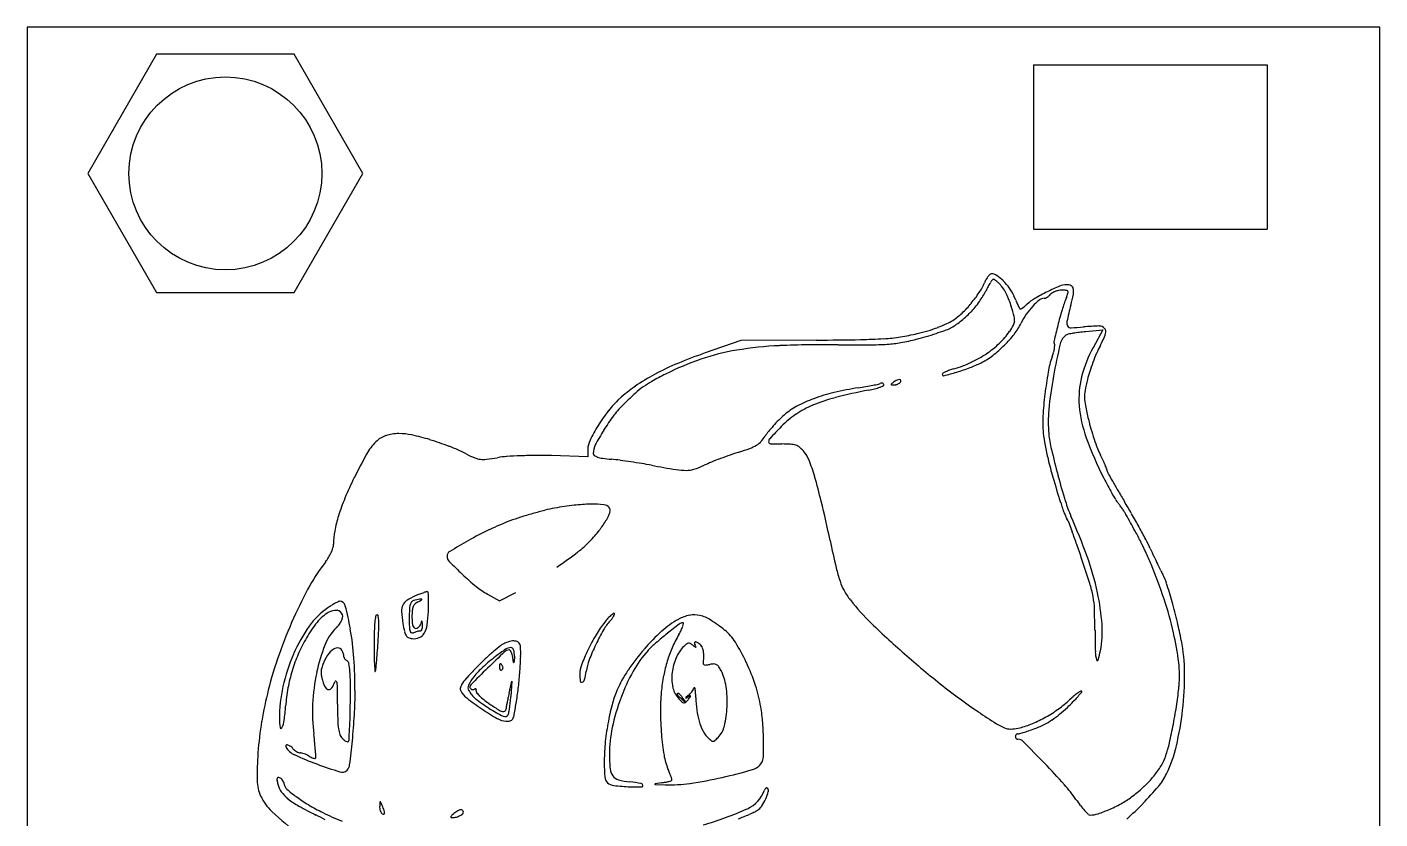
# Model space of a CAD drawing. Header units: millimetres. Extents: x -50 to 50, y -65 to 50.
# Drawn here: x -50 to 50, y -8.5 to 50 of the extents above; entities that cross this region are included whole.
import ezdxf

# ---------------------------------------------------------------- set-up
doc = ezdxf.new("R2010")
doc.units = ezdxf.units.MM

msp = doc.modelspace()

# ---------------------------------------------------------------- linework, layer by layer
at = {"color": 7, "linetype": 'Continuous'}
for p, q in [((50, 50), (-50, 50)), ((-50, 50), (-50, -50)), ((50, -50), (50, 50)), ((-40.42, 47.99), (-45.51, 39.18)), ((-30.25, 47.99), (-40.42, 47.99)), ((-25.17, 39.18), (-30.25, 47.99)), ((24.39, 47.21), (41.66, 47.21)), ((24.39, 47.21), (24.39, 35.05)), ((41.66, 47.21), (41.66, 35.05)), ((-45.51, 39.18), (-40.42, 30.38)), ((-30.25, 30.38), (-25.17, 39.18)), ((24.39, 35.05), (41.66, 35.05)), ((-40.42, 30.38), (-30.25, 30.38)), ((23.1, 29.78), (22.95, 30.11)), ((23.35, 29.23), (23.24, 29.48)), ((28.27, 27.49), (29.52, 27.62)), ((29.52, 27.62), (28.8, 26.3)), ((2.75, 26.82), (0.13, 25.91)), ((8.35, 26.86), (2.75, 26.82)), ((-8.55, 18.24), (-11.24, 18.32)), ((-8.55, 18.76), (-8.55, 18.24)), ((26.95, 13.49), (27.25, 12.69)), ((33.8, 9.83), (33.56, 10.31)), ((-15.97, 8.08), (-15.08, 7.58)), ((-15.08, 7.58), (-13.87, 8.2)), ((-24.23, 2.44), (-24.17, 3.03)), ((-14.04, 3.04), (-14.09, 3.4)), ((-13.98, 3.5), (-14, 3.07)), ((-24.33, 2.94), (-24.3, 2.38)), ((-14.37, 0.75), (-14.16, 1.65)), ((-14.16, 1.65), (-14.24, 0.51)), ((-1.6, 0.33), (-1.37, 0.15)), ((-1.35, 0.18), (-1.52, 0.4)), ((-1.13, 0.59), (-1.3, 0.44)), ((-3.09, -5.87), (-3.6, -5.95)), ((-3.53, -6), (-2.84, -6.02))]:
    msp.add_line(p, q, dxfattribs=at)
msp.add_circle((-35.34, 39.18), 7.13, dxfattribs=at)
for centre, radius, start, end in [((16.64, 32.86), 4.49, 326.3108, 336.9096), ((23.2, 30.07), 2.64, 150.8823, 156.9096), ((22.45, 30.48), 1.78, 142.7896, 150.8824), ((22.09, 30.76), 1.32, 134.0614, 142.7897), ((24.63, 28.85), 4.1, 146.6671, 151.1482), ((21.27, 31.61), 0.146, 90, 134.0613), ((24.77, 28.76), 4.27, 143.2016, 146.667), ((21.27, 31.03), 0.724, 56.4877, 89.9999), ((21.43, 31.26), 0.0957, 90, 143.2016), ((21.43, 31.21), 0.143, 55.7794, 89.9999), ((20.22, 29.42), 2.3, 51.2801, 55.7795), ((20.04, 29.21), 2.58, 46.3737, 51.28), ((19.82, 28.83), 3.36, 45.7523, 56.4876), ((19.28, 28.41), 3.68, 42.6138, 46.3737), ((19.39, 28.39), 3.97, 35.513, 45.7523), ((13.18, 35.17), 8.65, 319.8207, 326.3108), ((16.3, 32.72), 5.08, 323.7093, 334.1539), ((27.16, 27.45), 6.99, 151.1482, 154.1539), ((20.95, 29.94), 1.41, 30.0895, 42.6137), ((16.86, 27.57), 6.15, 25.8849, 30.0895), ((16.08, 27.2), 7.01, 21.7584, 25.8849), ((20, 28.83), 3.22, 23.5155, 35.513), ((31.68, 17.79), 14.11, 116.421, 120.6508), ((24.91, 30.81), 0.923, 293.7862, 302.8455), ((32.46, 16.22), 15.86, 112.7524, 116.421), ((24.81, 30.96), 1.1, 302.8454, 311.3726), ((24.86, 30.91), 1.03, 311.3725, 320.3098), ((26.04, 29.93), 0.506, 120.0068, 140.3098), ((26.45, 29.22), 1.32, 110.1056, 120.0068), ((26.51, 29.04), 1.51, 100.7018, 110.1056), ((26.47, 29.28), 1.27, 90, 100.7017), ((26.83, 29.64), 1.31, 90, 112.7523), ((26.47, 26.04), 4.51, 85.5966, 90), ((37.89, 25.66), 11.89, 158.5975, 163.222), ((26.8, 30.39), 0.145, 32.8398, 85.5966), ((22, 31.89), 5.18, 338.5975, 342.5852), ((26.83, 30.16), 0.793, 64.4165, 90), ((26.8, 30.39), 0.155, 342.585, 32.8398), ((13.15, 33.07), 14.47, 345.4008, 348.7523), ((27.04, 30.6), 0.301, 11.8515, 64.4164), ((26.33, 30.45), 1.03, 348.7524, 11.8514), ((13.03, 35.3), 8.86, 313.3814, 319.8207), ((13.93, 34.46), 8.03, 316.2969, 323.7093), ((16.8, 27.48), 6.24, 17.2578, 21.7584), ((3.65, 23.4), 20, 15.0724, 17.2578), ((46.23, 40.09), 25.33, 204.0325, 204.7704), ((23.7, 29.39), 0.382, 205.1788, 216.1636), ((23.42, 29.19), 0.0378, 216.1639, 296.7754), ((22.8, 30.43), 1.42, 296.7754, 302.706), ((22.58, 30.76), 1.82, 302.706, 308.8654), ((21.44, 32.18), 3.64, 308.8655, 312.53), ((28.11, 25.88), 5.14, 137.233, 145.755), ((26.28, 26.9), 3.52, 120.6509, 132.53), ((27.44, 26.5), 4.23, 128.4199, 137.2331), ((25.19, 29.34), 0.609, 91.6053, 128.4199), ((25.17, 30.22), 0.277, 271.6053, 293.7863), ((53.4, 20.99), 28.09, 163.222, 165.6547), ((64.63, 19.67), 38.73, 165.4007, 167.2108), ((13.48, 38.2), 11.08, 290.3496, 294.0059), ((16.83, 30.68), 2.85, 294.0059, 304.0345), ((16.3, 31.55), 4.27, 297.0289, 308.818), ((15.41, 32.78), 5.39, 304.0344, 313.3815), ((14.07, 34.33), 7.83, 308.8179, 316.2969), ((22.31, 28.31), 0.692, 330.7359, 355.9449), ((21.99, 28.33), 1.01, 355.945, 15.0723), ((19.45, 30.06), 4.47, 322.0505, 334.1688), ((28.18, 25.83), 5.23, 145.7549, 154.1688), ((27.3, 28.14), 0.45, 167.2109, 210.7395), ((12.43, 41.01), 14.08, 273.6839, 278.7125), ((12.28, 42), 15.07, 278.7125, 283.4894), ((10.42, 47.89), 21.63, 284.2207, 286.2384), ((12.57, 40.78), 13.82, 283.4894, 286.8561), ((10.09, 48.99), 22.78, 286.2385, 288.1794), ((12.76, 40.14), 13.16, 286.856, 290.3496), ((10.9, 46.53), 20.18, 288.1794, 290.1104), ((16.61, 30.95), 3.6, 290.1104, 297.0289), ((18.01, 30.65), 5.58, 313.8814, 325.7537), ((16.16, 32.63), 8.65, 314.65, 322.0505), ((17.44, 31.04), 6.28, 325.7537, 330.7358), ((93.49, 10.74), 69.46, 165.6547, 166.6333), ((27.41, 26.34), 1.08, 121.7175, 166.7637), ((27.03, 26.95), 0.353, 100.7506, 121.7174), ((27.16, 28.05), 0.287, 210.7396, 272.112), ((29.85, 12.1), 15.47, 99.3714, 100.7506), ((26.63, 42.34), 14.58, 272.112, 275.7704), ((29.46, 14.5), 13.04, 97.4076, 99.3714), ((30.32, 7.88), 19.71, 95.967, 97.4076), ((29.69, 12.09), 15.82, 91.553, 95.7704), ((29.27, 27.4), 0.502, 40.5399, 91.553), ((20.72, 30.86), 9.67, 332.6627, 338.6469), ((29.36, 27.48), 0.384, 338.6469, 40.54), ((5.34, 9.2), 17.16, 99.6765, 108.7993), ((6.67, 1.4), 25.07, 92.382, 99.6765), ((9.06, -56), 82.52, 89.3789, 92.3819), ((5.79, 411.45), 384.6, 270.3817, 270.8676), ((11.83, 200.07), 173.56, 269.3788, 270.1489), ((11.08, 61.92), 35.02, 270.8676, 273.6839), ((12.23, 45.73), 19.22, 270.1489, 274.0332), ((12.91, 36.15), 9.62, 274.0332, 280.0989), ((11.77, 42.55), 16.12, 280.099, 284.2206), ((17.04, 31.66), 6.98, 303.8418, 313.8814), ((15.97, 32.82), 8.92, 307.3302, 314.6499), ((72.7, 15.68), 47.6, 166.7638, 169.7107), ((22.78, 26.79), 3.21, 344.5634, 349.8002), ((26.21, 26.72), 0.309, 166.6333, 211.7175), ((25.8, 26.47), 0.173, 354.6491, 31.7175), ((23.16, 26.72), 2.82, 349.8002, 354.649), ((36.81, 21.9), 9.14, 151.2038, 165.8077), ((36.45, 22.73), 8.04, 152.6627, 156.9287), ((5.89, 6.6), 20.11, 112.7897, 118.1974), ((6.25, 6.53), 19.98, 108.7993, 116.9381), ((11.32, -6.31), 34.11, 109.1494, 112.7897), ((15.6, 34.46), 10.15, 286.6337, 294.4507), ((16.85, 32.4), 8.09, 290.6612, 296.9924), ((16.51, 32.46), 7.94, 294.4507, 303.8418), ((17.97, 30.2), 5.63, 296.9924, 307.3302), ((32.72, 23.18), 7.37, 160.6091, 169.7864), ((21.37, 27.17), 4.67, 340.6092, 344.5633), ((44.28, 19.39), 16.55, 159.4224, 161.9142), ((44.22, 19.42), 16.49, 156.9286, 159.4225), ((3.77, 10.56), 15.62, 118.1974, 124.3564), ((12.82, -6.41), 34.5, 116.938, 118.854), ((17.74, 24.33), 0.0866, 120.6748, 180), ((17.75, 24.33), 0.102, 180, 284.5475), ((19.11, 22.01), 2.79, 115.8326, 120.6747), ((11.03, 50.22), 26.85, 284.5475, 286.6293), ((19.24, 21.74), 3.08, 110.2868, 115.8326), ((20.04, 19.58), 5.39, 106.6337, 110.2868), ((14.49, 38.66), 14.78, 286.6294, 290.6612), ((51.48, 19.8), 26.42, 169.7864, 173.3334), ((57.45, 18.45), 32.1, 169.7107, 174.1655), ((34.25, 22.54), 6.5, 165.8078, 184.6651), ((36.51, 21.93), 8.38, 161.9141, 166.0623), ((0.73, 15.01), 10.22, 124.3565, 132.8182), ((-0.77, 18.24), 6.35, 125.5242, 132.2314), ((-0.73, 18.19), 6.4, 118.8541, 125.5242), ((14.78, 1.52), 22.07, 98.7446, 103.4172), ((21.46, -23.65), 47.72, 101.1903, 104.2089), ((6.44, 55.76), 32.81, 278.7445, 279.7676), ((8.51, 43.76), 20.63, 279.7675, 281.216), ((10.58, 31.34), 8.34, 281.1902, 284.5017), ((6.91, 51.8), 28.83, 281.216, 282.086), ((11.71, 26.97), 3.83, 284.5016, 290.4329), ((12.87, 23.97), 0.369, 282.0859, 301.7175), ((12.08, 25.96), 2.75, 290.4329, 296.468), ((13.15, 23.52), 0.163, 96.1391, 121.7176), ((13.15, 23.5), 0.189, 73.2655, 96.139), ((13.15, 23.48), 0.21, 51.691, 73.2656), ((13.13, 23.46), 0.232, 31.7174, 51.6908), ((13.28, 23.55), 0.0579, 296.4681, 31.7174), ((13.91, 23.6), 0.0459, 125.2155, 190.9764), ((13.9, 23.6), 0.0377, 190.9761, 266.7083), ((16.75, 19.57), 4.97, 122.8726, 125.2155), ((14.12, 27.49), 3.94, 266.7086, 269.4812), ((15.29, 21.83), 2.29, 115.31, 122.8726), ((14.09, 24.2), 0.649, 269.4812, 281.7852), ((14.08, 24.28), 0.727, 281.7851, 293.096), ((14.51, 23.49), 0.448, 89.9999, 115.31), ((14.12, 24.19), 0.624, 293.0959, 305.1767), ((14.33, 23.89), 0.262, 305.1767, 328.2825), ((14.51, 23.87), 0.0719, 8.1916, 90), ((14.39, 23.85), 0.192, 328.2826, 8.1917), ((30.76, 22.66), 2.6, 169.499, 181.3869), ((41.86, 20.6), 13.89, 166.0623, 169.4991), ((-1.2, 17.09), 7.39, 132.8183, 141.9846), ((-0.66, 16.79), 7.48, 134.1847, 142.8714), ((17.53, -1.92), 33.57, 132.2314, 134.1846), ((10.8, 15.51), 7.08, 112.6428, 124.1505), ((11.58, 13.23), 9.91, 110.2537, 118.1535), ((12.68, 10.99), 11.98, 104.2089, 112.6429), ((12.74, 10.07), 13.28, 103.4173, 110.2537), ((51.5, 19.8), 26.45, 173.3334, 176.9017), ((36.8, 22.75), 9.06, 184.6652, 200.0993), ((31.47, 22.68), 3.31, 181.3868, 191.4562), ((57.96, 28.05), 30.34, 191.4561, 193.433), ((2.83, 13.94), 12.51, 141.9847, 148.1631), ((5.24, 12.33), 14.87, 142.8714, 148.0654), ((11.52, 15), 8.42, 131.3554, 135.0529), ((10.62, 15.78), 6.76, 124.1505, 136.0724), ((9.26, 17.57), 4.99, 118.1535, 131.3554), ((33.42, 20.77), 8.34, 176.9018, 185.3349), ((34.14, 20.83), 8.66, 174.1655, 185.9669), ((2.59, 14.09), 12.22, 148.1632, 153.9518), ((6.15, 11.76), 15.94, 148.0654, 152.5559), ((7.46, 17.94), 3.43, 140.8632, 147.7369), ((13.16, 13.29), 10.78, 137.9365, 140.8632), ((55.37, -27.33), 68.9, 136.0724, 137.098), ((13.86, 12.66), 11.73, 135.0529, 137.9366), ((42.13, 24.27), 14.06, 193.433, 196.4042), ((47.15, 25.75), 19.3, 196.4042, 198.7478), ((-21.29, 16.38), 4.16, 134.6572, 150.5314), ((-22.85, 17.96), 1.94, 108.7875, 134.6573), ((-22.52, 16.98), 2.97, 90, 108.7875), ((-22.52, 15.42), 4.53, 77.6841, 90), ((-25.28, 2.77), 17.48, 73.1728, 77.6841), ((-25.79, 1.09), 19.23, 68.7071, 73.1728), ((-23.99, 5.7), 14.29, 63.1269, 68.7071), ((-6.96, 18.76), 1.59, 153.9517, 180), ((-6.8, 18.49), 1.35, 152.5559, 180), ((2.45, 21.47), 2.79, 290.6076, 301.6219), ((3.07, 20.47), 1.62, 301.6219, 317.1559), ((2.27, 21.21), 2.7, 317.156, 327.7369), ((5.15, 19.35), 0.335, 137.098, 181.5732), ((4.95, 19.34), 0.139, 181.5731, 267.1767), ((5.79, 36.24), 17.06, 267.1766, 270), ((5.79, 8.29), 10.89, 86.5749, 90), ((6.34, 17.61), 1.55, 72.1659, 86.5748), ((6.54, 18.22), 0.915, 51.8682, 72.166), ((35.69, 20.99), 10.62, 185.3349, 190.3716), ((41.74, 22.09), 16.76, 190.3716, 193.9496), ((34.54, 20.88), 9.07, 185.9669, 193.3731), ((54.63, 29.28), 28.05, 200.0993, 206.7483), ((45.64, 25.23), 17.71, 198.7478, 201.1236), ((2.33, 3.03), 31.28, 150.5314, 154.1188), ((-13.34, 26.72), 9.28, 243.1269, 247.3619), ((-16.31, 19.6), 1.56, 247.362, 263.1773), ((-16.27, 19.92), 1.88, 263.1773, 277.0886), ((-18.11, 34.65), 16.73, 277.0886, 279.8785), ((-14.07, 11.48), 6.79, 94.0366, 99.8786), ((-12.38, -12.51), 30.84, 92.1368, 94.0367), ((-12.21, -16.99), 35.32, 90.2684, 92.1369), ((-12.22, -15.22), 33.56, 88.3267, 90.2683), ((-7.96, 18.49), 0.194, 179.9999, 232.1337), ((-7.63, 18.91), 0.721, 232.1337, 251.8328), ((-7.13, 20.43), 2.33, 251.8328, 261.7965), ((-5.2, 33.85), 15.88, 261.7965, 264.209), ((-8.93, -2.93), 21.09, 82.4816, 84.2089), ((13.41, -14.25), 34.56, 110.5796, 111.7931), ((14.08, -16.04), 36.47, 109.3772, 110.5795), ((9.58, -3.25), 22.91, 107.6739, 109.3772), ((-2.45, 34.5), 16.71, 287.6739, 290.6075), ((5.85, 17.34), 2.03, 40.7009, 51.8682), ((5.58, 17.1), 2.39, 21.5714, 40.701), ((55.39, 25.48), 30.83, 193.9496, 196.4765), ((91.37, 34.39), 67.48, 193.3731, 195.0587), ((34.17, 20.8), 5.41, 201.1236, 206.8731), ((15.21, 11.2), 15.84, 25.2892, 26.8731), ((-13, -33.81), 52.23, 81.6042, 82.4815), ((-13.3, -35.83), 54.27, 80.7329, 81.6042), ((-9.68, -13.66), 31.81, 79.4328, 80.733), ((19.1, 140.65), 125.16, 259.4329, 260.2864), ((-1.28, 21.56), 4.33, 260.2864, 270.0151), ((-1.28, 19.04), 1.81, 270.015, 288.1383), ((-3.11, 24.62), 7.69, 288.1383, 294.3385), ((5.34, 5.94), 12.81, 111.7932, 114.3384), ((-5.72, 12.64), 14.54, 16.5335, 21.5715), ((19.95, 13.43), 10.61, 23.15, 25.2892), ((18.53, 12.82), 12.15, 21.5956, 23.1501), ((29.53, 17.18), 0.316, 360, 21.5957), ((30.11, 17.18), 0.264, 180, 208.7873), ((95.71, 53.22), 75.11, 208.7872, 209.3208), ((0.96, 3.7), 29.77, 154.1188, 157.3102), ((-22.33, 7.71), 31.86, 13.1318, 16.5335), ((151.48, 53.9), 131.04, 196.4765, 197.3392), ((91.44, 34.41), 67.56, 195.0588, 196.7424), ((51.14, 27.52), 24.14, 206.7484, 208.2609), ((48.8, 26.26), 21.48, 208.261, 209.9123), ((62.26, 34.44), 36.74, 209.3207, 210.5991), ((-12.98, 9.52), 14.66, 157.3101, 162.7318), ((47.04, 25.25), 19.46, 209.9122, 211.4716), ((32.23, 16.18), 2.09, 211.4716, 219.5185), ((85.75, 48.33), 64.03, 210.599, 211.4424), ((-4.87, -13.2), 28.32, 105.8899, 107.8079), ((-5.13, -12.27), 27.35, 103.9587, 105.8898), ((-8.98, 3.22), 11.4, 100.2449, 103.9587), ((-6.87, -8.46), 23.27, 96.6316, 100.2449), ((-8.19, 2.83), 11.9, 90.6628, 96.6317), ((-8.22, 5.7), 9.03, 84.5865, 90.6628), ((-7.42, 14.11), 0.582, 39.6902, 84.5865), ((-10.12, 15.26), 3.4, 329.9354, 340.8628), ((-7.24, 14.26), 0.342, 340.8628, 39.6902), ((-166.79, -25.99), 180.21, 12.1882, 13.1317), ((39.88, 19.06), 14.12, 197.3392, 199.0367), ((36.73, 17.98), 10.8, 199.0368, 201.1134), ((36.48, 17.88), 10.52, 201.1134, 202.8989), ((35.37, 17.54), 9, 196.7424, 204.1827), ((27.48, 12.26), 4.07, 36.1668, 39.5186), ((23.61, 9.43), 8.86, 34.293, 36.1668), ((23.5, 9.36), 9, 32.4251, 34.2931), ((27.07, 11.63), 4.77, 29.42, 32.4251), ((-3.92, -6.49), 41.06, 29.9878, 31.4424), ((-16.38, -13.69), 55.45, 28.8265, 29.9878), ((-17.17, 10.83), 10.27, 162.7318, 169.2315), ((-7.25, -5.2), 19.98, 110.7006, 115.4181), ((-8.53, -1.81), 16.36, 107.8079, 110.7007), ((-12.31, 16.53), 5.92, 321.2647, 329.9354), ((27.35, 14.02), 0.613, 202.899, 217.0797), ((26.36, 13.27), 0.632, 20.6172, 37.0797), ((-8.89, -2.33), 39.51, 19.52, 24.1827), ((-79.6, -48.53), 127.23, 28.7893, 29.42), ((-12.29, -11.44), 50.78, 27.6522, 28.8265), ((-22.12, 11.77), 5.23, 169.2315, 180), ((3.4, -24.91), 42.39, 119.3441, 121.5011), ((-4.87, -10.21), 25.53, 115.4181, 119.3441), ((-18.66, 21.62), 14.07, 316.7243, 321.2648), ((139.68, 40.2), 133.33, 192.1881, 193.0783), ((-37.28, -11.1), 68.78, 19.3964, 20.2366), ((8.42, -0.16), 26.8, 26.7865, 28.7893), ((19.65, 5.3), 14.72, 24.6998, 27.6522), ((-30.54, 12.52), 3.31, 328.558, 335.6135), ((-30.05, 12.3), 2.78, 335.6135, 343.1356), ((-28.29, 11.77), 0.943, 343.1356, 0), ((-18.54, 10.89), 0.412, 121.5012, 180), ((-38.86, 50.4), 49.1, 304.7875, 307.046), ((-13.39, 16.66), 6.83, 307.046, 316.7243), ((-82.15, -26.9), 116.35, 18.8296, 19.3964), ((15.59, 3.46), 18.76, 24.2839, 26.7865), ((-0.45, -3.78), 36.37, 22.7589, 24.2839), ((98.8, 41.7), 72.4, 204.6998, 205.2002), ((-18.31, 2.8), 12.3, 141.5258, 151.2678), ((-30.55, 12.53), 3.33, 321.5259, 328.558), ((-18.39, 10.89), 0.563, 180, 224.2428), ((3.17, 31.88), 30.65, 224.2427, 226.754), ((19.86, 12.37), 10.32, 193.0783, 198.8644), ((-51.73, -16.53), 84.21, 17.5576, 18.8296), ((7.15, 3.35), 22.5, 12.4116, 19.5199), ((0.02, -3.58), 35.85, 18.3552, 22.7589), ((95.99, 40.38), 69.29, 205.2002, 205.7173), ((-4.56, 23.66), 19.37, 226.754, 230.8096), ((13.98, 10.36), 4.11, 198.8645, 209.4102), ((41.16, 13.45), 8.21, 206.2162, 208.4364), ((30.65, 7.76), 3.75, 17.4146, 28.4365), ((0.01, -7.24), 33.2, 151.2677, 155.9113), ((-18.18, 0.96), 7.66, 111.4301, 114.1187), ((-19.4, 4.07), 4.31, 107.2956, 111.4301), ((-19.22, 3.51), 4.91, 104.3642, 107.2955), ((-20.42, 8.19), 0.0733, 45.0001, 104.3643), ((-20.45, 8.16), 0.116, 2.6826, 45), ((-40.24, 7.23), 19.92, 1.5819, 2.6825), ((-13.06, 13.24), 5.92, 230.8096, 240.6113), ((15.45, 11.19), 5.8, 209.4102, 217.5616), ((20.78, 6.42), 8.15, 10.4976, 17.5577), ((13.23, 4.69), 16.27, 4.0707, 12.4116), ((-11.01, -5.31), 47.41, 15.6926, 17.4146), ((-24.75, 2.64), 5.36, 124.1968, 144.9254), ((-22.52, -0.66), 9.34, 122.1292, 124.1968), ((-24.17, 1.98), 6.23, 119.3283, 122.1292), ((-23.88, 1.46), 6.82, 117.2099, 119.3281), ((-26.91, 7.35), 0.199, 90.0001, 117.2098), ((-26.91, 7.11), 0.443, 14.5567, 90), ((-47.46, 1.77), 21.68, 9.9235, 14.5567), ((-21.31, 6.86), 1.01, 155.9497, 183.6711), ((-21.52, 6.95), 0.78, 122.8707, 155.9497), ((-19.38, 3.65), 4.71, 114.1187, 122.8706), ((-20.12, 6.88), 1.62, 164.9115, 177.5009), ((-21.19, 7.17), 0.507, 138.976, 164.9116), ((-21.31, 7.28), 0.348, 104.6454, 138.976), ((-20.58, 6.8), 0.95, 157.5013, 175.1291), ((-20.96, 6.96), 0.539, 132.2525, 157.5012), ((-18.42, -3.8), 11.8, 102.5796, 104.6454), ((-20.69, 6.65), 0.95, 115.7471, 132.2525), ((-22.63, 10.67), 3.51, 295.7472, 300.6072), ((-20.93, 7.46), 0.261, 70.5003, 102.5797), ((-20.85, 7.68), 0.0316, 300.6073, 70.5004), ((-41.08, 7.55), 20.76, 357.944, 359.3899), ((-32.23, 7.45), 11.91, 359.3898, 1.5819), ((23.18, 17.13), 15.54, 217.5616, 226.1877), ((22.25, 6.69), 6.66, 2.3692, 10.4977), ((8.29, -0.84), 27.14, 12.929, 18.3553), ((-7.47, -4.31), 43.73, 13.6507, 15.6926), ((3.38, -8.75), 36.89, 155.9112, 160.4076), ((-25.84, 3.75), 3.53, 122.4789, 140.5462), ((-27.18, 5.85), 1.03, 84.6523, 122.4789), ((-27.13, 6.44), 0.449, 14.655, 84.6523), ((-27.92, 6.66), 1.29, 322.1057, 334.9814), ((-27.52, 6.47), 0.845, 334.9813, 351.2564), ((-27.19, 6.42), 0.52, 351.2563, 14.655), ((-15.31, 5.1), 9.03, 174.2321, 178.4298), ((-17.47, 5.32), 6.86, 170.3332, 174.2321), ((-24.13, 6.45), 0.0992, 90, 170.3331), ((-24.13, 6.45), 0.0967, 7.5242, 90), ((-28.47, 5.88), 4.47, 2.2466, 7.5242), ((-31.74, 5.75), 7.74, 357.6489, 2.2466), ((-12.8, 7.4), 9.54, 183.6711, 188.9911), ((-7.13, 6.32), 14.62, 177.5009, 180), ((-0.62, 6.32), 21.13, 180, 181.7972), ((-16.15, 6.42), 5.4, 175.129, 180.0001), ((-15.99, 6.42), 5.56, 180, 184.1856), ((-20.45, 6.09), 1.09, 184.1856, 198.169), ((-17.25, 4.95), 3.76, 162.6985, 165.3546), ((-20.82, 6.06), 0.0177, 48.908, 162.6984), ((-20.86, 6.02), 0.0696, 4.2617, 48.9081), ((-30.77, 5.29), 10.01, 2.9513, 4.2618), ((-28.78, 7.1), 8.45, 351.1495, 357.944), ((-0.64, 0.76), 8.48, 141.7599, 149.3766), ((-4.33, 3.69), 3.53, 136.8908, 150.2974), ((-2.48, 2.21), 6.14, 138.3135, 141.76), ((-4.78, 4.26), 3.06, 132.5068, 138.3136), ((-8.71, 7.8), 2.48, 316.8908, 322.3539), ((-5.15, 4.66), 2.51, 127.1538, 132.5067), ((-7.82, 7.11), 1.35, 322.3538, 330.9604), ((-6.63, 6.62), 0.0558, 45, 127.1538), ((-7.41, 6.88), 0.88, 330.9604, 340.8821), ((-6.64, 6.61), 0.0684, 340.8821, 45), ((1.06, 0.79), 6.16, 118.2232, 132.1609), ((-0.39, 3.49), 3.1, 101.9505, 118.2231), ((-0.67, 4.82), 1.73, 76.8361, 101.9505), ((-0.87, 3.95), 2.63, 57.4762, 76.8361), ((-5.4, -3.16), 11.05, 50.8129, 57.4761), ((-14.64, 5.16), 43.57, 0.3397, 2.3693), ((8.34, -0.47), 27.46, 10.7569, 13.6507), ((-19.47, -1.07), 11.82, 144.9254, 156.407), ((-22.28, 0.82), 8.14, 140.5462, 150.2243), ((-24.44, 2.9), 3.82, 135, 158.4215), ((-29.16, 7.62), 2.86, 315, 322.1056), ((-47.61, 1.74), 21.83, 4.2071, 9.9235), ((9.53, 4.42), 33.88, 178.4298, 180), ((-61.78, 6.99), 37.81, 356.2305, 357.6489), ((-10.68, 7.74), 11.68, 188.9911, 192.0001), ((-21.19, 5.5), 0.932, 192, 211.1522), ((-21.66, 5.22), 0.384, 211.1522, 245.763), ((-20.53, 5.69), 1.21, 181.7973, 196.2505), ((-21.51, 5.4), 0.187, 196.2506, 245.0494), ((-21.51, 5.42), 0.202, 245.0494, 290.9936), ((-21.12, 5.87), 0.383, 198.1691, 224.2769), ((-20.68, 3.27), 2.1, 107.1049, 110.9936), ((-21.26, 5.73), 0.181, 224.2768, 270), ((-20.58, 2.93), 2.45, 103.6471, 107.105), ((-21.26, 5.82), 0.269, 269.9999, 295.5646), ((-20.64, 3.2), 2.18, 100.1348, 103.647), ((-21.34, 5.99), 0.452, 295.5647, 312.8883), ((-21.39, 6.04), 0.522, 312.8882, 328.9688), ((-20.93, 4.83), 0.523, 90.0001, 100.1348), ((-21.32, 5.59), 0.784, 292.8244, 329.01), ((-21.38, 6.03), 0.509, 328.9688, 345.3546), ((-20.93, 5.44), 0.087, 269.9999, 321.9751), ((-21.14, 5.6), 0.353, 321.975, 340.3768), ((-21.4, 5.69), 0.627, 340.3769, 354.0382), ((-21.88, 5.74), 1.11, 354.0381, 2.9513), ((-22.12, 6.07), 1.72, 329.0101, 351.1495), ((4.93, -2.53), 14.95, 149.3765, 154.3564), ((6.69, -2.59), 16.21, 150.2974, 154.6237), ((7.33, -6.13), 15.5, 132.1609, 139.1552), ((12.23, -13.66), 24.02, 128.3266, 130.9634), ((27.27, -32.69), 48.28, 127.0126, 128.3265), ((7.78, -0.37), 11.05, 150.319, 156.0843), ((-6.84, 7.96), 5.78, 330.3189, 333.9757), ((-1.52, 5.51), 0.445, 90, 127.0125), ((-3.85, 6.5), 2.45, 333.9757, 340.9213), ((-2.79, 6.14), 1.33, 340.9211, 349.7152), ((-1.52, 5.91), 0.0446, 349.7152, 90.0001), ((-0.65, 2.68), 3.53, 31.6985, 50.8128), ((65.37, 61.11), 76.49, 226.1876, 228.8344), ((113.62, 5.92), 84.68, 180.3397, 181.4251), ((21.91, 5.31), 7.57, 349.2868, 4.0708), ((13.87, 0.44), 21.41, 6.9244, 12.929), ((-18.31, -1.45), 12.71, 150.2243, 156.3264), ((-16.27, -0.33), 12.6, 158.4216, 168.0448), ((-26.49, 2.74), 1.54, 123.6973, 147.1665), ((-27.07, 3.61), 0.497, 76.6416, 123.6973), ((-27.05, 3.71), 0.397, 20.9936, 76.6416), ((33.06, 4.42), 57.41, 180, 180.8109), ((-82.27, 8.34), 58.34, 355.4508, 356.2305), ((-21.43, 5.74), 0.952, 245.763, 263.3437), ((-21.42, 5.82), 1.03, 263.3437, 292.8243), ((-6.56, -6.77), 13.89, 127.4019, 130.1863), ((-7.28, -7.03), 13.26, 123.6628, 127.6013), ((-14.11, 3.11), 1.46, 112.8052, 127.4018), ((-13.58, 1.83), 2.85, 102.802, 112.8053), ((-14.23, 3.4), 0.729, 91.1024, 123.6627), ((-14.24, 3.92), 0.212, 15.2648, 91.1023), ((-14.03, 3.84), 0.783, 76.6714, 102.8021), ((-13.94, 4.22), 0.391, 36.3524, 76.6715), ((-14.05, 4.14), 0.528, 4.1566, 36.3524), ((-20.06, 3.71), 6.55, 357.8367, 4.1567), ((6.61, -2.56), 16.13, 154.6237, 159.0084), ((7.87, -6.6), 16.21, 139.1552, 146.0724), ((1.22, -0.98), 7.23, 130.9635, 137.4137), ((5.68, 0.56), 8.75, 156.0843, 162.9522), ((0.45, 2.31), 2.7, 135, 156.7624), ((-0.02, 2.78), 2.04, 127.6247, 135.0001), ((-1.07, 4.15), 0.308, 97.8687, 127.6248), ((-1.08, 4.21), 0.24, 62.7017, 97.8687), ((-1.46, 3.49), 1.06, 50.9958, 62.7017), ((4.39, 10.7), 8.23, 230.9959, 232.4471), ((-0.37, 4.45), 0.292, 175.903, 210.9966), ((-0.59, 4.47), 0.0777, 84.1718, 175.9031), ((-0.57, 4.25), 0.0946, 232.447, 267.6329), ((-2.17, 3.37), 1.81, 26.6988, 30.9966), ((-0.62, 4.13), 0.415, 52.931, 84.1717), ((-0.57, 4.18), 0.016, 267.6328, 26.6986), ((-1.16, 3.41), 1.31, 39.6902, 52.931), ((-0.55, 3.93), 0.514, 19.5266, 39.6902), ((-1.44, 3.61), 1.46, 10.2754, 19.5266), ((-10.29, -3.28), 14.86, 25.1295, 31.6984), ((22.27, 2.17), 13.29, 0.4211, 10.7568), ((-3.28, -6.38), 29.82, 160.4076, 165.6827), ((-18.14, -1.66), 13.27, 156.4069, 167.3353), ((-19.73, -0.83), 11.16, 156.3264, 163.0553), ((-24.62, 1.53), 3.77, 147.1665, 159.1832), ((-28.67, 3.09), 2.13, 17.4379, 20.9936), ((-28.54, 3.13), 2, 13.7087, 17.4381), ((-28.29, 3.19), 1.74, 10.0113, 13.7086), ((-26.83, 3.45), 0.254, 354.7159, 10.0113), ((-26.47, 3.41), 0.1, 174.716, 209.8962), ((-26.13, 3.61), 0.496, 209.8963, 220.635), ((-26, 3.72), 0.667, 220.6351, 230.2504), ((-25.88, 3.86), 0.848, 230.2504, 238.2825), ((-26.47, 2.91), 0.272, 9.0717, 58.2826), ((-57.73, 1), 31.97, 359.9124, 4.2071), ((2.39, 3.98), 26.74, 180.8108, 182.2467), ((-56.13, 6.26), 32.12, 354.2321, 355.4509), ((-3.81, -9.83), 18, 133.1157, 135.7379), ((-6.6, -7.91), 14.37, 127.6014, 132.4717), ((-5.5, -8.02), 15.53, 130.1862, 133.1157), ((45.05, -59.46), 87.03, 133.3678, 134.5071), ((-14.36, 3.44), 0.514, 90, 133.3678), ((-14.36, 3.85), 0.0966, 38.0394, 90), ((-14.83, 3.49), 0.69, 25.8341, 38.0393), ((-15.17, 3.32), 1.07, 15.6436, 25.8341), ((-15.83, 3.14), 1.76, 8.6142, 15.6436), ((-14.03, 3.04), 0.0117, 188.9456, 311.4355), ((-15.5, 3.57), 1.52, 357.3604, 15.2648), ((-14.05, 3.07), 0.0513, 311.4359, 357.1548), ((-42.87, 4.57), 29.38, 355.7629, 357.8367), ((4.9, -2.52), 14.92, 154.3564, 158.9545), ((-4.51, 1.71), 4.21, 159.0084, 170.915), ((1.76, -1.48), 7.96, 137.4138, 151.0227), ((6.42, 0.34), 9.52, 162.9522, 169.5023), ((1.51, 1.85), 3.85, 156.7624, 173.4191), ((4.68, 2.68), 4.72, 171.6505, 175.976), ((0.14, 3), 0.171, 175.976, 223.8158), ((-1.66, 3.57), 1.68, 1.4919, 10.2754), ((-1.42, 3.58), 1.45, 351.6504, 1.4919), ((-11.3, -3.75), 15.98, 18.5521, 25.1295), ((65.71, 61.49), 77, 228.8343, 231.5823), ((31.49, 3.88), 2.53, 181.4251, 195.1292), ((29.11, 3.24), 0.0658, 195.1292, 342.1812), ((23.76, 4.96), 5.68, 342.1812, 349.2868), ((27.02, 2.04), 8.17, 354.5943, 6.9243), ((-19.71, -0.84), 11.18, 163.0552, 169.7778), ((-14.24, -0.76), 14.67, 168.0449, 177.1872), ((-26.84, 2.27), 1.43, 168.2143, 180.0024), ((-26.7, 2.27), 1.56, 180.0023, 191.1861), ((-26.24, 2.15), 2.03, 159.1832, 168.2143), ((-33.01, 1.86), 6.89, 4.3467, 9.0718), ((-38.93, 1.41), 12.83, 0.4876, 4.3467), ((-24.28, 2.38), 0.0189, 182.7669, 316.0182), ((-24.36, 2.46), 0.128, 316.0182, 353.8341), ((11.42, -24.68), 39.28, 135.7379, 137.3163), ((67.29, -82.08), 118.76, 134.5071, 135.3581), ((-12.14, -1.86), 6.17, 132.4717, 141.6342), ((-15, 2.87), 0.0752, 115.0417, 175.4206), ((-12.39, 2.66), 2.69, 175.4206, 180), ((-14.64, 2.66), 0.445, 180, 193.5191), ((-14.91, 2.59), 0.161, 193.5192, 222.3872), ((-15.01, 2.89), 0.053, 37.8559, 115.0418), ((-14.97, 2.54), 0.0838, 222.3869, 265.6882), ((-14.97, 2.57), 0.107, 265.6884, 301.7176), ((-16.37, 1.83), 1.78, 31.7175, 37.8558), ((-15.01, 2.63), 0.181, 301.7176, 326.5473), ((-15.06, 2.64), 0.238, 11.1252, 31.7174), ((-15.03, 2.64), 0.204, 326.5472, 349.3303), ((-15.04, 2.64), 0.22, 349.3305, 11.1252), ((-45.61, 4.77), 32.13, 353.6809, 355.763), ((-7.26, 2.16), 1.89, 158.9546, 180), ((-5.88, 2.16), 3.27, 180, 188.8823), ((-14.62, 3.33), 6.03, 345.0854, 350.915), ((2.21, -2.79), 9.39, 146.0724, 156.4816), ((7.57, -4.69), 14.6, 151.0227, 159.6673), ((12.44, -0.78), 15.65, 169.5023, 174.0171), ((1.16, 1.89), 3.5, 173.4191, 190.8695), ((0.13, 2.99), 0.151, 223.8158, 276.1031), ((-0.24, 6.46), 3.64, 276.1031, 281.3099), ((0.79, 1.3), 1.62, 90.7141, 101.31), ((0.77, 2.51), 0.408, 61.1715, 90.7141), ((0.74, 2.44), 0.482, 34.7271, 61.1714), ((-1, 1.24), 2.59, 27.1122, 34.7272), ((-1.91, 0.78), 3.61, 7.6894, 27.1123), ((12.25, 2.1), 23.31, 353.6344, 0.421), ((-20.45, -1.14), 10.9, 167.3352, 180), ((-18.1, -1.13), 12.82, 169.7777, 175.845), ((-25.41, 2.53), 2.88, 191.1861, 198.2644), ((-25.85, 2.39), 2.42, 198.2644, 210.1502), ((-27.7, 1.31), 0.279, 210.1502, 268.2115), ((-27.7, 1.3), 0.27, 268.2116, 327.6481), ((-29.41, 2.39), 2.3, 327.6481, 339.9496), ((-27.18, 1.57), 0.0765, 79.3509, 159.9497), ((-27.18, 1.56), 0.0891, 6.9427, 79.3509), ((-31.82, 1), 4.77, 0.7834, 6.9428), ((-107.76, -0.04), 80.71, 0, 0.7834), ((-103.45, 0.87), 77.35, 359.4657, 0.4876), ((-17.64, 1.09), 0.339, 164.159, 208.1549), ((-16.9, 0.88), 1.1, 145.8883, 164.159), ((-14.57, -0.7), 3.92, 137.3163, 145.8883), ((-16.98, 1.17), 0.432, 153.3685, 208.1549), ((-14.23, -0.21), 3.51, 141.6342, 153.3685), ((-17.07, 1.23), 0.194, 135.3581, 211.7174), ((-17.06, 1.23), 0.2, 211.7174, 235.6464), ((-17.06, 1.24), 0.215, 235.6464, 258.2895), ((-17.05, 1.25), 0.226, 258.2894, 280.3352), ((-17.06, 1.26), 0.235, 280.3353, 301.7175), ((-16.83, 0.91), 0.185, 98.9512, 121.7176), ((-16.85, 1.03), 0.0586, 45.3693, 98.951), ((-16.87, 1.01), 0.0833, 2.7571, 45.3694), ((-17.13, 1), 0.339, 347.7244, 2.7571), ((-38.19, 3.95), 24.66, 351.1419, 353.6809), ((-9.01, 1.67), 0.103, 188.8823, 294.3881), ((-9.09, 1.85), 0.308, 294.3881, 345.0854), ((-0.6, 1.56), 1.71, 190.8695, 220.7009), ((-2.46, 2.08), 2, 322.4489, 327.888), ((-1.44, 1.44), 0.792, 327.888, 338.7511), ((-0.67, 1.14), 0.0265, 39.9708, 158.7511), ((-0.8, 1.03), 0.196, 10.8022, 39.9709), ((-2.59, 0.69), 2.01, 3.5396, 10.8023), ((-6.58, 0.15), 8.33, 357.2864, 7.6895), ((-5.59, -1.84), 9.95, 9.1757, 18.5521), ((38.97, 27.78), 33.97, 231.5823, 236.648), ((11.79, 3.48), 23.46, 351.3639, 354.5943), ((-6.78, -5.48), 26.2, 165.6828, 170.8353), ((-98.94, 0.82), 72.84, 358.6032, 359.4656), ((-59.27, 1), 33.52, 356.823, 359.9124), ((-16.52, 1.69), 1.61, 208.155, 232.4256), ((-4.4, 17.43), 21.48, 232.4256, 236.0755), ((-15.62, 1.89), 1.97, 208.1549, 231.468), ((-10.22, 8.67), 10.63, 231.4679, 238.1545), ((-16.64, 0.89), 0.16, 167.7244, 219.0607), ((-14.4, 2.71), 3.05, 219.0606, 225.087), ((-13.94, 3.17), 3.69, 225.0869, 231.3824), ((-12.49, 4.99), 6.02, 231.3823, 235.7468), ((1.34, 25.31), 30.6, 235.7467, 237.3237), ((3.37, -3.51), 18.25, 168.7848, 169.7235), ((4.33, -3.7), 19.22, 167.7308, 168.7848), ((8.57, -4.62), 23.56, 166.8259, 167.7307), ((-23.31, 1.01), 9.08, 351.3177, 353.9592), ((-26.88, 1.39), 12.67, 353.9593, 356.0173), ((-56.63, 6.82), 43.32, 349.8487, 351.1419), ((0.01, -1.84), 6.99, 156.4815, 165.595), ((7.99, -4.85), 15.05, 159.6673, 168.2114), ((9.75, -0.5), 12.94, 174.017, 180.5243), ((-1.89, 0.68), 0.0612, 111.5876, 179.9999), ((-1.89, 0.68), 0.0637, 180, 221.8369), ((-0.23, 2.16), 2.28, 221.8367, 225), ((-1.88, 0.66), 0.0836, 57.1747, 111.5876), ((4.88, 6.26), 8.93, 220.7009, 223.4867), ((-0.3, 2.09), 2.19, 225.0001, 229.0445), ((-2.2, 0.17), 0.665, 42.158, 57.1748), ((0.56, 3.08), 3.5, 229.0445, 231.8945), ((-4.6, -2.01), 3.91, 38.1054, 42.1581), ((-1.39, 0.32), 0.286, 223.4867, 257.0283), ((-1.43, 0.18), 0.144, 257.0282, 312.1734), ((-1.36, 0.16), 0.0183, 232.2559, 37.7442), ((-2.53, 1.39), 1.79, 312.1734, 320.9143), ((-1.26, 0.4), 0.0575, 130.5345, 171.0618), ((-1.31, 0.41), 0.0108, 171.0614, 295.6989), ((-4.48, 6.99), 7.32, 295.6991, 297.0554), ((0.81, -3.37), 4.32, 114.5215, 117.0554), ((-14.3, 10.96), 16.95, 320.9143, 321.8551), ((-2.04, 1.67), 1.41, 309.8272, 317.1032), ((-2.56, 2.16), 2.13, 317.1033, 322.4489), ((-0.97, 0.54), 0.0194, 2.1964, 114.522), ((-1.03, 0.54), 0.0839, 321.8552, 2.196), ((-8.71, 0.31), 8.14, 0.9685, 3.5396), ((7.71, 0.59), 8.28, 180.9685, 187.4735), ((21.65, 5.96), 7.85, 304.9266, 312.6689), ((13.91, 13.33), 18.82, 313.6466, 315.5053), ((34.29, -7.74), 10.79, 130.2133, 132.6689), ((30.91, -3.75), 5.57, 126.184, 130.2133), ((20.54, 6.82), 9.53, 315.5053, 318.5986), ((31.55, -4.63), 6.65, 123.4934, 126.1839), ((16.62, 10.28), 14.75, 318.5986, 320.2283), ((27.91, 0.87), 0.0577, 45, 123.4933), ((27.92, 0.87), 0.0542, 320.2282, 45), ((-48.15, 1.06), 17.31, 352.3504, 355.8449), ((-16.47, -0.65), 12.44, 177.1873, 187.5313), ((24.68, -0.04), 51.73, 180, 181.3047), ((-66.06, 0.02), 39.95, 357.251, 358.6032), ((-68.24, 1.5), 42.5, 354.2372, 356.823), ((-4.02, 17.99), 22.16, 236.0755, 239.615), ((-9.02, 10.61), 12.92, 238.1545, 243.4408), ((-14.42, 0.73), 1.4, 237.3237, 252.1207), ((-14.8, -0.44), 0.169, 252.1207, 311.7767), ((-14.67, -0.7), 0.268, 243.4408, 328.2825), ((-14.85, -0.38), 0.253, 311.7767, 356.0277), ((-13.25, -0.49), 1.35, 169.7235, 176.0276), ((-14.79, -0.63), 0.407, 328.2824, 349.1454), ((-23.42, 1.02), 9.19, 349.1454, 351.3177), ((-15.07, -0.62), 1.1, 331.6423, 349.8487), ((11.38, -4.76), 18.73, 165.595, 169.9632), ((18.25, -0.42), 21.44, 180.5243, 184.9818), ((5.1, 0.25), 5.64, 187.4735, 196.1483), ((-6.18, 0.13), 7.93, 346.8977, 357.2865), ((-9.99, -2.55), 14.41, 4.4084, 9.1757), ((75.82, 83.76), 101, 236.648, 237.5776), ((20.37, 7.8), 10.09, 298.513, 304.9266), ((21.71, 4.86), 7.3, 303.5616, 309.1734), ((20.08, 6.86), 9.88, 309.1735, 313.6466), ((-3.63, 5.82), 39.06, 349.1589, 351.3638), ((12.99, 2.02), 22.56, 346.7865, 353.6343), ((-6.37, -5.55), 26.63, 170.8353, 175.9267), ((-27.44, -1.14), 3.91, 180, 189.4185), ((-31.23, -1.77), 0.0715, 189.4185, 333.7127), ((-32.75, -1.01), 1.77, 333.7127, 352.3504), ((-21.14, -1.09), 5.9, 181.3047, 187.752), ((-24.95, -1.6), 2.05, 187.7521, 199.7485), ((-129.04, 3.05), 103, 356.8, 357.251), ((-14.51, 0.1), 1.41, 239.6149, 265.9907), ((-14.54, -0.22), 1.09, 265.9907, 283.5406), ((-14.35, -1.01), 0.28, 283.5405, 331.6424), ((12.92, -5.03), 20.3, 169.9632, 174.2395), ((2.84, -3.77), 9.79, 168.2114, 180), ((3.75, -0.14), 4.24, 196.1483, 206.0728), ((-0.16, -1.27), 1.75, 315, 346.8977), ((-16.41, -3.04), 20.85, 0.7949, 4.4084), ((23.71, 1.73), 3.82, 237.5776, 247.5515), ((22.71, -0.7), 1.19, 247.5515, 269.8126), ((22.71, 0.59), 2.48, 269.8126, 282.6632), ((21.94, 4.04), 6.01, 282.6633, 291.9824), ((18.82, 13.14), 16.03, 287.7846, 289.3544), ((16.17, 20.7), 24.04, 289.3545, 290.5132), ((20.57, 7.43), 9.67, 291.9825, 298.5129), ((22.78, 3.03), 5.18, 290.5133, 297.544), ((22.23, 4.09), 6.37, 297.544, 303.5617), ((-1.68, 5.45), 37.07, 346.9737, 349.1589), ((-56.82, -5.99), 28.26, 6.2151, 7.5313), ((-44.36, -4.63), 15.72, 4.1736, 6.2151), ((-26.17, -2.04), 0.759, 199.7486, 224.9644), ((-25.66, -1.53), 1.48, 224.9645, 232.2226), ((-26.06, -2.05), 0.829, 232.2226, 243.431), ((-26.21, -2.36), 0.484, 243.431, 257.8185), ((-26.3, -2.76), 0.0746, 257.8186, 315.0001), ((-26.36, -2.69), 0.162, 315, 356.7999), ((-104.02, 5.11), 78.46, 352.9435, 354.2372), ((7.23, -4.46), 14.57, 174.2395, 179.7217), ((17.11, -0.52), 20.3, 184.9818, 189.3729), ((1.55, -1.22), 1.79, 206.0728, 225), ((4.25, 1.48), 5.6, 225, 228.7585), ((0.7, -2.57), 0.22, 228.7585, 268.0033), ((0.7, -2.59), 0.198, 268.0032, 310.4508), ((-1.96, 0.52), 4.29, 310.4509, 315), ((-22.39, -3.12), 26.83, 358.2408, 0.795), ((23.26, -2.45), 0.206, 158.2473, 180), ((23.25, -2.45), 0.203, 180, 202.0645), ((23.25, -2.45), 0.201, 136.095, 158.2474), ((23.25, -2.45), 0.201, 202.0647, 224.3012), ((23.25, -2.44), 0.195, 113.5262, 136.0951), ((23.25, -2.45), 0.197, 224.3013, 246.8039), ((23.24, -2.43), 0.184, 90, 113.5261), ((23.24, -2.46), 0.189, 246.8039, 270), ((23.24, -1.81), 0.436, 270, 286.6908), ((23.24, -3.19), 0.544, 44.7801, 90), ((17.85, 16.19), 19.23, 286.6907, 287.7846), ((-85.45, -111.06), 153.68, 43.9383, 44.7801), ((25.11, -0.75), 9.58, 340.9975, 346.9737), ((-9.14, -5.35), 23.85, 175.9268, 180.842), ((-30.74, -3.16), 0.141, 157.4815, 211.7175), ((-30.79, -3.14), 0.0823, 77.1792, 157.4814), ((-29.62, -2.47), 1.46, 211.7175, 245.0119), ((-30.91, -3.64), 0.599, 54.0306, 77.1793), ((-31.22, -4.07), 1.14, 39.6902, 54.0307), ((-29.7, -2.81), 0.84, 219.6902, 230.8244), ((-20.45, 17.22), 23.17, 245.012, 249.4338), ((-29.58, -2.66), 1.03, 230.8243, 240.3583), ((-29.64, -2.76), 0.916, 240.3584, 250.3497), ((-29.82, -3.28), 0.37, 250.3498, 270), ((-29.82, -4.19), 0.543, 75.7307, 90), ((-30.15, -5.46), 1.85, 70.0096, 75.7309), ((-30.23, -5.68), 2.09, 64.4553, 70.0096), ((-30.07, -5.35), 1.72, 58.0148, 64.4554), ((-28.25, -2.45), 1.7, 238.0148, 243.9915), ((-28.55, -3.04), 1.04, 243.9916, 252.6467), ((-58.88, -5.69), 30.28, 3.2781, 4.1737), ((-28.75, -3.97), 0.107, 315.1857, 3.2781), ((4.38, -3.77), 11.33, 180, 185.3775), ((1.58, -3.08), 4.56, 189.3729, 202.6765), ((3.57, -3.92), 0.86, 327.542, 358.2409), ((30.5, -2.6), 3.88, 328.89, 340.9974), ((25.26, -0.87), 9.96, 334.1688, 346.7865), ((-28.64, -3.35), 0.72, 252.6467, 262.337), ((-28.73, -3.99), 0.0713, 262.3372, 315.1858), ((-18.28, 22.99), 29.33, 249.4339, 252.9518), ((-26.73, -4.55), 0.536, 252.9518, 315), ((-26.83, -4.44), 0.681, 315, 352.9435), ((3.59, -4.44), 10.93, 179.7217, 185.2103), ((-5.88, -4.74), 1.03, 185.3775, 216.5876), ((-16.2, -10.51), 14.71, 21.5044, 22.6764), ((-8.27, 36.53), 43.09, 282.9279, 286.0217), ((3.3, -3.75), 1.18, 286.0217, 327.542), ((-16.46, -44.57), 57.86, 41.8001, 43.9383), ((28.22, -1.23), 6.54, 320.7061, 328.89), ((-30.1, -5.66), 2.89, 180.8419, 204.1188), ((-31.2, -5.63), 0.332, 163.6966, 189.3349), ((-27.38, -5), 4.2, 189.3349, 193.3365), ((-31.44, -5.56), 0.0838, 99.5916, 163.6966), ((-29.99, -5.62), 1.52, 193.3365, 216.5423), ((-31.41, -5.73), 0.258, 71.7508, 99.5917), ((-31.43, -5.79), 0.321, 48.7921, 71.7508), ((-31.65, -6.05), 0.664, 35.4529, 48.7921), ((-31.73, -6.1), 0.757, 22.8951, 35.4529), ((-31.64, -6.07), 0.66, 8.9845, 22.8951), ((-30.38, -5.87), 0.616, 188.9845, 228.1829), ((-6.64, -5.37), 0.661, 185.2103, 227.6147), ((-6.54, -5.26), 0.813, 227.6148, 264.0617), ((-6.08, -4.89), 0.776, 216.5876, 254.5357), ((-4.84, -0.4), 5.43, 254.5357, 263.5691), ((-7.78, -26.52), 20.85, 81.2494, 83.5691), ((-4.63, -6.07), 0.156, 6.4405, 81.2495), ((-3.59, -5.97), 0.0139, 99.5558, 239.8394), ((-3.52, -5.84), 0.156, 239.8394, 268.2185), ((-4.07, 0.21), 6.15, 279.1315, 281.8811), ((-2.54, 4.54), 10.56, 268.3979, 278.3977), ((-3.49, -2.57), 3.32, 281.881, 286.243), ((-3.59, -2.22), 3.69, 286.243, 289.3801), ((-11.19, -8.54), 9.33, 19.8563, 21.5044), ((-14.16, -9.61), 12.49, 18.8251, 19.8564), ((-2.38, -5.65), 0.0494, 289.38, 357.6736), ((-2.52, -5.64), 0.184, 357.6737, 18.825), ((-5.46, 24.29), 30.53, 278.3976, 282.928), ((27.13, -0.34), 7.95, 313.2663, 320.7061), ((30.2, -3.26), 4.47, 319.9358, 334.1688), ((-29.54, -5.41), 3.49, 204.1187, 227.3206), ((-28.95, -4.85), 2.81, 216.5423, 231.1958), ((-24.6, 0.59), 9.29, 228.1829, 233.5931), ((-23.59, 1.96), 10.98, 233.5932, 239.2608), ((-4.71, 12.35), 18.52, 264.0617, 267.833), ((-4.68, 12.9), 19.07, 267.8329, 270.3057), ((-4.58, -6.06), 0.107, 270.3056, 6.4405), ((2.26, -5.61), 2.38, 294.4577, 340.4078), ((4.93, -6.56), 0.451, 147.3067, 160.4079), ((4.72, -6.43), 0.2, 123.3004, 147.3067), ((4.66, -6.35), 0.106, 88.0818, 123.3003), ((1.45, -5.62), 3.46, 335.6402, 344.9843), ((4.66, -6.33), 0.0877, 47.4955, 88.082), ((4.55, -6.46), 0.256, 344.9843, 47.4955), ((18.82, -13.03), 10.54, 34.2581, 41.8), ((27.57, -1.35), 6.89, 299.5891, 307.2399), ((25.37, 1.54), 10.52, 307.2399, 313.2662), ((16.44, 8.32), 22.45, 315.6346, 319.9359), ((-6.82, 19.23), 37.01, 227.3206, 231.4273), ((-27.12, -2.57), 5.74, 231.1958, 240.92), ((-17.92, 13.96), 24.66, 240.92, 244.2138), ((-20.73, 6.77), 16.58, 239.2609, 243.4235), ((-1.58, -8.3), 22.36, 177.4104, 178.1626), ((-22.9, -7.62), 1.04, 178.1627, 187.9367), ((-22.98, -7.63), 0.959, 187.9367, 198.3132), ((-23.89, -7.29), 0.0308, 101.6084, 177.4105), ((-23.89, -7.29), 0.0298, 24.0223, 101.6083), ((-23.17, -7.69), 0.756, 198.3133, 209.7435), ((-43.71, -16.12), 21.72, 23.2539, 24.0223), ((-29.71, -10.11), 6.49, 19.8295, 23.2539), ((-24.16, -8.11), 0.592, 0, 19.8295), ((-16.55, -10.67), 3.17, 120.5867, 127.1025), ((-17.84, -8.49), 0.636, 99.1807, 120.5867), ((-17.92, -8.02), 0.162, 48.7498, 99.1807), ((-17.92, -8.03), 0.17, 0, 48.7497), ((-6.18, 12.93), 22.75, 285.6959, 294.4576), ((2.7, -5.87), 2.4, 295.92, 302.2974), ((3.39, -6.96), 1.11, 302.2974, 325.7042), ((1.41, -5.6), 3.51, 325.7041, 335.6403), ((35.35, -1.77), 9.46, 214.258, 217.5516), ((32.58, -3.91), 5.96, 217.5516, 222.207), ((32.44, -4.03), 5.77, 222.207, 226.0997), ((25.96, 1.34), 10.02, 288.6883, 294.0752), ((25.7, 1.93), 10.67, 294.0753, 299.5891), ((16.21, 8.54), 22.78, 311.4212, 315.6347), ((-34.1, -19.52), 12.53, 60.6588, 64.2138), ((-21.81, 4.61), 14.17, 243.4236, 249.7909), ((-23.63, -7.96), 0.221, 209.7435, 238.2826), ((-23.65, -7.99), 0.185, 238.2826, 277.087), ((-23.64, -8.11), 0.0654, 277.087, 0), ((-18.35, -8.52), 0.359, 133.5377, 152.739), ((-18.61, -8.38), 0.064, 152.7391, 208.8799), ((-18.62, -8.38), 0.0591, 208.8798, 268.4406), ((-18.59, -7.33), 1.11, 268.4405, 283.2848), ((-17.52, -9.39), 1.56, 127.1024, 133.5376), ((-18.66, -7.02), 1.43, 283.2848, 295.5972), ((-18.53, -7.29), 1.13, 295.5972, 308.9524), ((-17.93, -8.03), 0.184, 308.9525, 0), ((-1.63, 2.97), 12.24, 289.9789, 292.0582), ((-2.12, 4.16), 13.53, 292.0582, 293.9875), ((-1.5, 2.79), 12.02, 293.9875, 295.92), ((28.58, -8.05), 0.203, 226.0999, 270), ((28.58, -6.38), 1.87, 270, 288.6883)]:
    msp.add_arc(centre, radius, start, end, dxfattribs=at)

doc.saveas('drawing.dxf')
